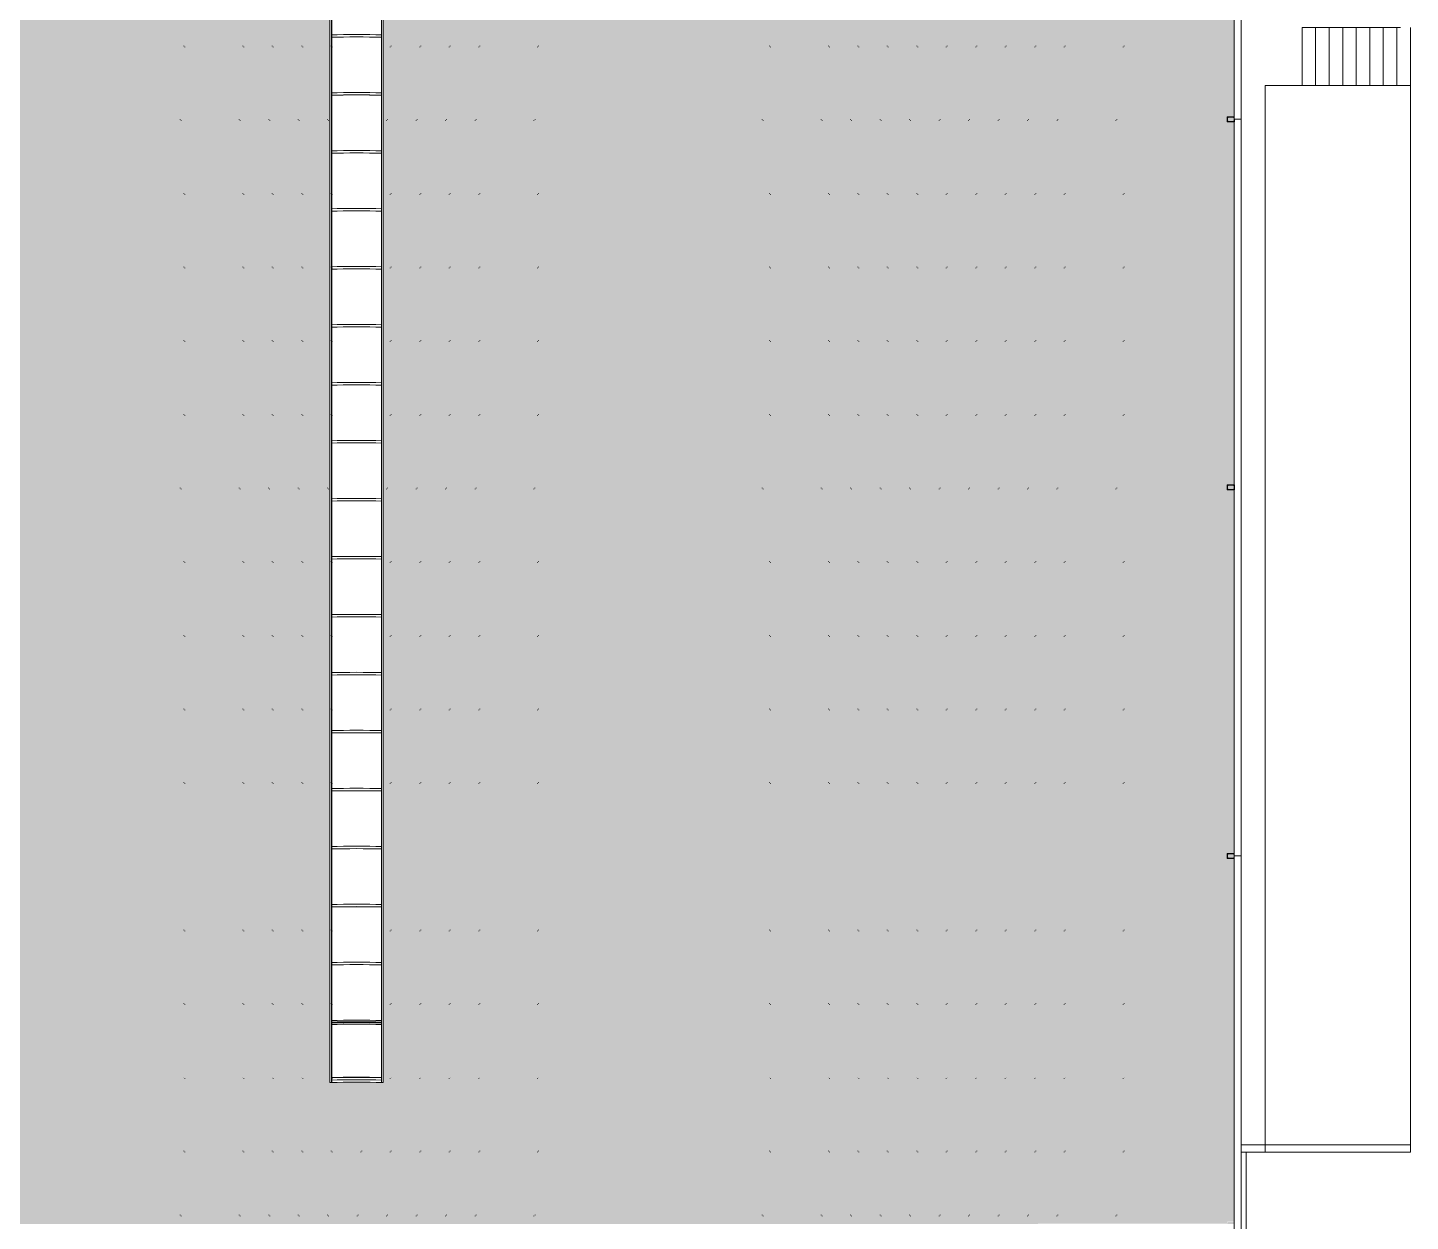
# Model space of a CAD drawing. Header units: metres. Extents: x -55 to 263, y -124 to 62.
# Drawn here: x 169.97 to 198.57, y -22.8 to 1.89 of the extents above; entities that cross this region are included whole.
import ezdxf

# ---------------------------------------------------------------- set-up
doc = ezdxf.new("R2010")
doc.units = ezdxf.units.M
doc.linetypes.add('01_Grid', pattern=[2.61, 1.8, -0.405, 0, -0.405])
for name, color, linetype, lineweight in [('0-1', 7, 'Continuous', 5), ('03EJES-1', 1, '01_Grid', 5), ('06MUREXT-1', 253, 'Continuous', 5), ('13CIVERT-1', 53, 'Continuous', 5), ('14HATCH-1', 10, 'Continuous', 5), ('46BANQ-1', 53, 'Continuous', 5), ('54ESTRUCTURA-7', 213, 'Continuous', 9), ('54ESTRUCTURA-8', 255, 'Continuous', 9), ('70LINEA-1', 254, 'Continuous', 5), ('70LINEA-4', 255, 'Continuous', 9), ('70LINEA-5', 213, 'Continuous', 9)]:
    doc.layers.add(name, color=color, linetype=linetype, lineweight=lineweight)

# ---------------------------------------------------------------- blocks, each defined once
blk = doc.blocks.new('22011_AR_rvt-1-A1 _ A250')
at = {"layer": '14HATCH-1'}
h = blk.add_hatch(color=256, dxfattribs=at)
h.paths.add_polyline_path([(194.783, -22.86), (194.93, -22.856), (194.926, -22.851), (194.92, -22.816), (194.797, -22.816), (194.787, -22.856)])
h.paths.add_polyline_path([(194.783, -15.245), (194.791, -15.254), (194.797, -15.288), (194.92, -15.288), (194.926, -15.236), (194.92, -15.201), (194.797, -15.201), (194.791, -15.236)])
h.paths.add_polyline_path([(194.783, -7.62), (194.791, -7.629), (194.797, -7.664), (194.92, -7.664), (194.926, -7.611), (194.92, -7.576), (194.797, -7.576), (194.791, -7.611)])
h.paths.add_polyline_path([(194.783, -0.005), (194.791, -0.014), (194.797, -0.048), (194.92, -0.048), (194.926, 0.004), (194.92, 0.039), (194.797, 0.039), (194.791, 0.004)])
h.paths.add_polyline_path([(194.783, 7.62), (194.791, 7.611), (194.797, 7.576), (194.92, 7.576), (194.926, 7.63), (194.92, 7.664), (194.797, 7.664), (194.791, 7.629)])
h.paths.add_polyline_path([(-12.05, -22.86), (-11.903, -22.855), (-11.908, -22.846), (-11.912, -22.816), (-12.036, -22.816), (-12.041, -22.851), (-12.05, -22.86)])
h.paths.add_polyline_path([(106.186, -22.86), (194.783, -22.855), (194.783, -22.808), (194.93, -22.808), (194.926, -15.296), (194.783, -15.296), (194.783, -15.193), (194.93, -15.193), (194.926, -7.672), (194.783, -7.672), (194.783, -7.568), (194.93, -7.568), (194.926, -0.056), (194.783, -0.056), (194.783, 0.047), (194.93, 0.047), (194.926, 7.568), (194.783, 7.568), (194.783, 7.672), (194.93, 7.672), (194.926, 14.807), (194.783, 14.807), (194.783, 14.825), (183.219, 14.825), (183.215, 13.745), (182.541, 13.745), (182.541, 15.24), (0.339, 15.24), (0.339, 13.745), (-0.339, 13.745), (-0.339, 14.825), (-11.898, 14.825), (-11.898, 14.807), (-12.05, 14.807), (-12.05, -22.808), (-11.898, -22.808), (-11.898, -22.86), (105.605, -22.86)])
h.paths.add_polyline_path([(18.467, -19.926), (17.913, -19.928), (17.727, -19.931), (17.727, 7.689), (18.165, 7.695), (18.631, 7.693), (18.827, 7.689), (18.827, -19.931), (18.468, -19.926)])
h.paths.add_polyline_path([(6.367, -19.927), (5.894, -19.926), (5.535, -19.925), (5.535, 7.689), (5.973, 7.695), (6.433, 7.693), (6.635, 7.689), (6.635, -19.931), (6.368, -19.927)])
h.paths.add_polyline_path([(30.751, -19.927), (30.278, -19.926), (29.919, -19.925), (29.919, 7.689), (30.357, 7.695), (30.817, 7.693), (31.019, 7.689), (31.019, -19.931), (30.752, -19.927)])
h.paths.add_polyline_path([(91.619, -19.926), (91.065, -19.928), (90.879, -19.928), (90.879, 7.689), (91.317, 7.695), (91.777, 7.693), (91.979, 7.689), (91.979, -19.931), (91.62, -19.926)])
h.paths.add_polyline_path([(152.579, -19.926), (152.025, -19.928), (151.839, -19.925), (151.839, 7.689), (152.277, 7.695), (152.737, 7.693), (152.939, 7.689), (152.939, -19.931), (152.58, -19.926)])
h.paths.add_polyline_path([(140.479, -19.927), (140.006, -19.926), (139.647, -19.928), (139.647, 7.689), (140.085, 7.695), (140.545, 7.693), (140.747, 7.689), (140.747, -19.931), (140.48, -19.927)])
h.paths.add_polyline_path([(42.851, -19.926), (42.297, -19.928), (42.111, -19.929), (42.111, 7.689), (42.549, 7.695), (43.009, 7.693), (43.211, 7.689), (43.211, -19.931), (42.852, -19.926)])
h.paths.add_polyline_path([(128.287, -19.927), (127.814, -19.926), (127.455, -19.925), (127.455, 7.689), (127.893, 7.695), (128.353, 7.693), (128.555, 7.689), (128.555, -19.931), (128.288, -19.927)])
h.paths.add_polyline_path([(55.043, -19.926), (54.489, -19.928), (54.303, -19.925), (54.303, 7.689), (54.741, 7.695), (55.201, 7.693), (55.403, 7.689), (55.403, -19.931), (55.044, -19.926)])
h.paths.add_polyline_path([(116.095, -19.927), (115.622, -19.926), (115.263, -19.928), (115.263, 7.689), (115.701, 7.695), (116.161, 7.693), (116.363, 7.689), (116.363, -19.931), (116.096, -19.927)])
h.paths.add_polyline_path([(67.327, -19.927), (66.854, -19.926), (66.495, -19.929), (66.495, 7.689), (66.933, 7.695), (67.393, 7.693), (67.595, 7.689), (67.595, -19.931), (67.328, -19.927)])
h.paths.add_polyline_path([(103.903, -19.927), (103.43, -19.926), (103.071, -19.925), (103.071, 7.689), (103.509, 7.695), (103.969, 7.693), (104.171, 7.689), (104.171, -19.931), (103.904, -19.927)])
h.paths.add_polyline_path([(79.519, -19.927), (79.046, -19.926), (78.687, -19.925), (78.687, 7.689), (79.125, 7.695), (79.585, 7.693), (79.787, 7.689), (79.787, -19.931), (79.52, -19.927)])
h.paths.add_polyline_path([(-6.011, -19.925), (-6.559, -19.929), (-6.657, -19.931), (-6.657, 7.689), (-6.219, 7.695), (-5.759, 7.693), (-5.557, 7.689), (-5.557, -19.931), (-5.932, -19.926), (-6.011, -19.925)])
h.paths.add_polyline_path([(177.142, -19.928), (176.606, -19.926), (176.223, -19.925), (176.223, 7.689), (176.661, 7.695), (177.121, 7.693), (177.323, 7.689), (177.323, -19.931), (177.143, -19.928)])
h.paths.add_polyline_path([(164.863, -19.927), (164.321, -19.926), (164.031, -19.927), (164.031, 7.689), (164.469, 7.695), (164.929, 7.693), (165.131, 7.689), (165.131, -19.931), (164.864, -19.927)])
h.paths.add_polyline_path([(-12.05, -15.245), (-12.041, -15.254), (-12.036, -15.288), (-11.912, -15.288), (-11.902, -15.248), (-11.898, -15.245), (-11.907, -15.236), (-11.912, -15.201), (-12.036, -15.201), (-12.045, -15.24)])
h.paths.add_polyline_path([(-12.041, -15.296), (-12.05, -15.296), (-12.05, -15.193), (-11.898, -15.193), (-11.898, -15.296), (-12.036, -15.296)])
h.paths.add_polyline_path([(-12.05, -7.62), (-12.041, -7.629), (-12.036, -7.664), (-11.912, -7.664), (-11.901, -7.623), (-11.901, -7.617), (-11.907, -7.611), (-11.912, -7.576), (-12.036, -7.576), (-12.041, -7.611)])
h.paths.add_polyline_path([(-12.05, -7.672), (-12.05, -7.568), (-11.898, -7.568), (-11.901, -7.672), (-12.041, -7.672)])
h.paths.add_polyline_path([(-12.05, -0.005), (-12.041, -0.014), (-12.036, -0.048), (-11.912, -0.048), (-11.901, -0.008), (-11.901, -0.002), (-11.907, 0.004), (-11.912, 0.039), (-12.036, 0.039), (-12.045, 0)])
h.paths.add_polyline_path([(-12.041, -0.056), (-12.05, -0.056), (-12.05, 0.047), (-11.898, 0.047), (-11.898, -0.056), (-12.036, -0.056)])
h.paths.add_polyline_path([(-12.05, 7.62), (-12.041, 7.611), (-12.036, 7.576), (-11.912, 7.576), (-11.907, 7.611), (-11.898, 7.62), (-11.907, 7.63), (-11.912, 7.664), (-12.036, 7.664), (-12.041, 7.629)])
h.paths.add_polyline_path([(-12.041, 7.568), (-12.05, 7.568), (-12.05, 7.672), (-11.898, 7.672), (-11.898, 7.568), (-12.036, 7.568)])
h.paths.add_polyline_path([(194.92, 14.815), (194.92, 14.825), (194.795, 14.825), (194.797, 14.815), (194.906, 14.815)])
h.paths.add_polyline_path([(-12.036, 14.815), (-11.912, 14.815), (-11.912, 14.825), (-12.037, 14.825)])
at = {"layer": '06MUREXT-1'}
for p, q in [((194.93, 0), (194.93, 15.098)), ((195.072, 15.098), (195.072, 0)), ((194.93, -0.009), (194.93, 0)), ((195.072, 0), (194.93, 0)), ((194.93, -7.569), (194.93, -0.056)), ((195.072, 0), (195.072, -15.24)), ((194.93, -7.624), (194.93, -7.616)), ((194.93, -15.24), (194.93, -7.671)), ((194.93, -30.48), (194.93, -15.24)), ((195.072, -15.24), (194.93, -15.24)), ((195.072, -15.24), (195.072, -30.48)), ((195.072, -21.221), (195.572, -21.221)), ((195.572, -21.373), (195.072, -21.373)), ((195.572, -21.221), (198.572, -21.221)), ((195.572, -21.373), (195.572, -21.221)), ((198.572, -21.373), (195.572, -21.373)), ((198.572, -21.221), (198.572, -21.373))]:
    blk.add_line(p, q, dxfattribs=at)
at = {"layer": '13CIVERT-1'}
for p, q in [((196.332, 0.691), (196.332, 1.891)), ((196.612, 0.691), (196.612, 1.891)), ((196.612, 0.691), (196.612, 1.891)), ((196.892, 0.691), (196.892, 1.891)), ((196.892, 0.691), (196.892, 1.891)), ((197.172, 0.691), (197.172, 1.891)), ((197.172, 0.691), (197.172, 1.891)), ((197.452, 0.691), (197.452, 1.891)), ((197.452, 0.691), (197.452, 1.891)), ((197.732, 0.691), (197.732, 1.891)), ((197.732, 0.691), (197.732, 1.891)), ((198.012, 0.691), (198.012, 1.891)), ((198.012, 0.691), (198.012, 1.891)), ((198.292, 0.691), (198.292, 1.891)), ((198.292, 0.691), (198.292, 1.891)), ((198.572, 0.691), (198.572, 1.891)), ((198.572, 0.691), (198.572, 1.891)), ((196.612, 0.691), (196.332, 0.691)), ((196.892, 0.691), (196.612, 0.691)), ((197.172, 0.691), (196.892, 0.691)), ((197.452, 0.691), (197.172, 0.691)), ((197.732, 0.691), (197.452, 0.691)), ((198.012, 0.691), (197.732, 0.691)), ((198.292, 0.691), (198.012, 0.691)), ((198.572, 0.691), (198.292, 0.691))]:
    blk.add_line(p, q, dxfattribs=at)
at = {"layer": '46BANQ-1'}
for p, q in [((196.332, 0.691), (196.332, 1.891)), ((196.332, 1.891), (198.37, 1.891)), ((195.572, -21.221), (195.572, 0.691)), ((195.572, -21.221), (195.572, 0.691)), ((195.572, 0.691), (196.332, 0.691)), ((198.572, 0.691), (198.572, -21.221)), ((195.072, -21.221), (195.572, -21.221)), ((198.572, -21.221), (195.572, -21.221))]:
    blk.add_line(p, q, dxfattribs=at)
at = {"layer": '70LINEA-1'}
for p, q in [((198.572, -21.373), (198.572, 0.691)), ((195.174, -21.373), (195.174, -25.553))]:
    blk.add_line(p, q, dxfattribs=at)
blk = doc.blocks.new('JN-102 - JN-102-V393-A1 _ A250')
at = {"layer": '54ESTRUCTURA-7'}
for p, q in [((185.165, -22.671), (185.165, -22.677)), ((185.185, -22.691), (185.185, -22.698)), ((186.384, -22.671), (186.384, -22.677)), ((186.404, -22.691), (186.404, -22.698)), ((186.994, -22.671), (186.994, -22.677)), ((187.014, -22.691), (187.014, -22.698)), ((187.603, -22.671), (187.603, -22.677)), ((187.623, -22.691), (187.623, -22.698)), ((188.213, -22.671), (188.213, -22.677)), ((188.233, -22.691), (188.233, -22.698)), ((188.823, -22.698), (188.823, -22.691)), ((188.844, -22.677), (188.844, -22.671)), ((189.433, -22.698), (189.433, -22.691)), ((189.454, -22.677), (189.454, -22.671)), ((190.043, -22.698), (190.043, -22.691)), ((190.064, -22.677), (190.064, -22.671)), ((190.652, -22.698), (190.652, -22.691)), ((190.673, -22.677), (190.673, -22.671)), ((191.262, -22.698), (191.262, -22.691)), ((191.283, -22.677), (191.283, -22.671)), ((192.481, -22.698), (192.481, -22.691)), ((192.502, -22.677), (192.502, -22.671))]:
    blk.add_line(p, q, dxfattribs=at)
blk = doc.blocks.new('JN-101 - JN-101-V394-A1 _ A250')
at = {"layer": '54ESTRUCTURA-7'}
for p, q in [((185.314, -21.347), (185.314, -21.353)), ((185.335, -21.368), (185.335, -21.374)), ((186.533, -21.347), (186.533, -21.353)), ((186.554, -21.368), (186.554, -21.374)), ((187.143, -21.347), (187.143, -21.353)), ((187.164, -21.368), (187.164, -21.374)), ((187.752, -21.347), (187.752, -21.353)), ((187.773, -21.368), (187.773, -21.374)), ((188.362, -21.347), (188.362, -21.353)), ((188.383, -21.368), (188.383, -21.374)), ((188.973, -21.374), (188.973, -21.368)), ((188.994, -21.353), (188.994, -21.347)), ((189.583, -21.374), (189.583, -21.368)), ((189.604, -21.353), (189.604, -21.347)), ((190.193, -21.374), (190.193, -21.368)), ((190.214, -21.353), (190.214, -21.347)), ((190.802, -21.374), (190.802, -21.368)), ((190.823, -21.353), (190.823, -21.347)), ((191.412, -21.374), (191.412, -21.368)), ((191.433, -21.353), (191.433, -21.347)), ((192.631, -21.374), (192.631, -21.368)), ((192.652, -21.353), (192.652, -21.347))]:
    blk.add_line(p, q, dxfattribs=at)
blk = doc.blocks.new('JN-101 - JN-101-V395-A1 _ A250')
at = {"layer": '54ESTRUCTURA-7'}
for p, q in [((185.314, -19.823), (185.314, -19.824)), ((185.335, -19.844), (185.335, -19.85)), ((186.533, -19.823), (186.533, -19.824)), ((186.554, -19.844), (186.554, -19.85)), ((187.143, -19.823), (187.143, -19.824)), ((187.164, -19.844), (187.164, -19.85)), ((187.752, -19.823), (187.752, -19.824)), ((187.773, -19.844), (187.773, -19.85)), ((188.362, -19.823), (188.362, -19.824)), ((188.383, -19.844), (188.383, -19.85)), ((188.973, -19.85), (188.973, -19.844)), ((188.994, -19.824), (188.994, -19.823)), ((189.583, -19.85), (189.583, -19.844)), ((189.604, -19.824), (189.604, -19.823)), ((190.193, -19.85), (190.193, -19.844)), ((190.214, -19.824), (190.214, -19.823)), ((190.802, -19.85), (190.802, -19.844)), ((190.823, -19.824), (190.823, -19.823)), ((191.412, -19.85), (191.412, -19.844)), ((191.433, -19.824), (191.433, -19.823)), ((192.631, -19.85), (192.631, -19.844)), ((192.652, -19.824), (192.652, -19.823))]:
    blk.add_line(p, q, dxfattribs=at)
blk = doc.blocks.new('JN-101 - JN-101-V396-A1 _ A250')
at = {"layer": '54ESTRUCTURA-7'}
for p, q in [((185.314, -18.299), (185.314, -18.305)), ((186.533, -18.299), (186.533, -18.305)), ((187.143, -18.299), (187.143, -18.305)), ((187.752, -18.299), (187.752, -18.305)), ((188.362, -18.299), (188.362, -18.305)), ((188.994, -18.305), (188.994, -18.299)), ((189.604, -18.305), (189.604, -18.299)), ((190.214, -18.305), (190.214, -18.299)), ((190.823, -18.305), (190.823, -18.299)), ((191.433, -18.305), (191.433, -18.299)), ((192.652, -18.305), (192.652, -18.299)), ((185.335, -18.32), (185.335, -18.326)), ((186.554, -18.32), (186.554, -18.326)), ((187.164, -18.32), (187.164, -18.326)), ((187.773, -18.32), (187.773, -18.326)), ((188.383, -18.32), (188.383, -18.326)), ((188.973, -18.326), (188.973, -18.32)), ((189.583, -18.326), (189.583, -18.32)), ((190.193, -18.326), (190.193, -18.32)), ((190.802, -18.326), (190.802, -18.32)), ((191.412, -18.326), (191.412, -18.32)), ((192.631, -18.326), (192.631, -18.32))]:
    blk.add_line(p, q, dxfattribs=at)
blk = doc.blocks.new('JN-101 - JN-101-V397-A1 _ A250')
at = {"layer": '54ESTRUCTURA-7'}
for p, q in [((185.314, -16.775), (185.314, -16.781)), ((185.335, -16.796), (185.335, -16.802)), ((186.533, -16.775), (186.533, -16.781)), ((186.554, -16.796), (186.554, -16.802)), ((187.143, -16.775), (187.143, -16.781)), ((187.164, -16.796), (187.164, -16.802)), ((187.752, -16.775), (187.752, -16.781)), ((187.773, -16.796), (187.773, -16.802)), ((188.362, -16.775), (188.362, -16.781)), ((188.383, -16.796), (188.383, -16.802)), ((188.973, -16.802), (188.973, -16.796)), ((188.994, -16.781), (188.994, -16.775)), ((189.583, -16.802), (189.583, -16.796)), ((189.604, -16.781), (189.604, -16.775)), ((190.193, -16.802), (190.193, -16.796)), ((190.214, -16.781), (190.214, -16.775)), ((190.802, -16.802), (190.802, -16.796)), ((190.823, -16.781), (190.823, -16.775)), ((191.412, -16.802), (191.412, -16.796)), ((191.433, -16.781), (191.433, -16.775)), ((192.631, -16.802), (192.631, -16.796)), ((192.652, -16.781), (192.652, -16.775))]:
    blk.add_line(p, q, dxfattribs=at)
blk = doc.blocks.new('JN-101 - JN-101-V398-A1 _ A250')
at = {"layer": '54ESTRUCTURA-7'}
for p, q in [((185.314, -13.727), (185.314, -13.733)), ((186.533, -13.727), (186.533, -13.733)), ((187.143, -13.727), (187.143, -13.733)), ((187.752, -13.727), (187.752, -13.733)), ((188.362, -13.727), (188.362, -13.733)), ((188.994, -13.733), (188.994, -13.727)), ((189.604, -13.733), (189.604, -13.727)), ((190.214, -13.733), (190.214, -13.727)), ((190.823, -13.733), (190.823, -13.727)), ((191.433, -13.733), (191.433, -13.727)), ((192.652, -13.733), (192.652, -13.727)), ((185.335, -13.748), (185.335, -13.754)), ((186.554, -13.748), (186.554, -13.754)), ((187.164, -13.748), (187.164, -13.754)), ((187.773, -13.748), (187.773, -13.754)), ((188.383, -13.748), (188.383, -13.754)), ((188.973, -13.754), (188.973, -13.748)), ((189.583, -13.754), (189.583, -13.748)), ((190.193, -13.754), (190.193, -13.748)), ((190.802, -13.754), (190.802, -13.748)), ((191.412, -13.754), (191.412, -13.748)), ((192.631, -13.754), (192.631, -13.748))]:
    blk.add_line(p, q, dxfattribs=at)
blk = doc.blocks.new('JN-101 - JN-101-V399-A1 _ A250')
at = {"layer": '54ESTRUCTURA-7'}
for p, q in [((185.314, -12.203), (185.314, -12.209)), ((185.335, -12.224), (185.335, -12.23)), ((186.533, -12.203), (186.533, -12.209)), ((186.554, -12.224), (186.554, -12.23)), ((187.143, -12.203), (187.143, -12.209)), ((187.164, -12.224), (187.164, -12.23)), ((187.752, -12.203), (187.752, -12.209)), ((187.773, -12.224), (187.773, -12.23)), ((188.362, -12.203), (188.362, -12.209)), ((188.383, -12.224), (188.383, -12.23)), ((188.973, -12.23), (188.973, -12.224)), ((188.994, -12.209), (188.994, -12.203)), ((189.583, -12.23), (189.583, -12.224)), ((189.604, -12.209), (189.604, -12.203)), ((190.193, -12.23), (190.193, -12.224)), ((190.214, -12.209), (190.214, -12.203)), ((190.802, -12.23), (190.802, -12.224)), ((190.823, -12.209), (190.823, -12.203)), ((191.412, -12.23), (191.412, -12.224)), ((191.433, -12.209), (191.433, -12.203)), ((192.631, -12.23), (192.631, -12.224)), ((192.652, -12.209), (192.652, -12.203))]:
    blk.add_line(p, q, dxfattribs=at)
blk = doc.blocks.new('JN-101 - JN-101-V400-A1 _ A250')
at = {"layer": '54ESTRUCTURA-7'}
for p, q in [((185.314, -10.679), (185.314, -10.685)), ((185.335, -10.7), (185.335, -10.706)), ((186.533, -10.679), (186.533, -10.685)), ((186.554, -10.7), (186.554, -10.706)), ((187.143, -10.679), (187.143, -10.685)), ((187.164, -10.7), (187.164, -10.706)), ((187.752, -10.679), (187.752, -10.685)), ((187.773, -10.7), (187.773, -10.706)), ((188.362, -10.679), (188.362, -10.685)), ((188.383, -10.7), (188.383, -10.706)), ((188.973, -10.706), (188.973, -10.7)), ((188.994, -10.685), (188.994, -10.679)), ((189.583, -10.706), (189.583, -10.7)), ((189.604, -10.685), (189.604, -10.679)), ((190.193, -10.706), (190.193, -10.7)), ((190.214, -10.685), (190.214, -10.679)), ((190.802, -10.706), (190.802, -10.7)), ((190.823, -10.685), (190.823, -10.679)), ((191.412, -10.706), (191.412, -10.7)), ((191.433, -10.685), (191.433, -10.679)), ((192.631, -10.706), (192.631, -10.7)), ((192.652, -10.685), (192.652, -10.679))]:
    blk.add_line(p, q, dxfattribs=at)
blk = doc.blocks.new('JN-101 - JN-101-V401-A1 _ A250')
at = {"layer": '54ESTRUCTURA-7'}
for p, q in [((185.314, -9.155), (185.314, -9.161)), ((185.335, -9.176), (185.335, -9.182)), ((186.533, -9.155), (186.533, -9.161)), ((186.554, -9.176), (186.554, -9.182)), ((187.143, -9.155), (187.143, -9.161)), ((187.164, -9.176), (187.164, -9.182)), ((187.752, -9.155), (187.752, -9.161)), ((187.773, -9.176), (187.773, -9.182)), ((188.362, -9.155), (188.362, -9.161)), ((188.383, -9.176), (188.383, -9.182)), ((188.973, -9.182), (188.973, -9.176)), ((188.994, -9.161), (188.994, -9.155)), ((189.583, -9.182), (189.583, -9.176)), ((189.604, -9.161), (189.604, -9.155)), ((190.193, -9.182), (190.193, -9.176)), ((190.214, -9.161), (190.214, -9.155)), ((190.802, -9.182), (190.802, -9.176)), ((190.823, -9.161), (190.823, -9.155)), ((191.412, -9.182), (191.412, -9.176)), ((191.433, -9.161), (191.433, -9.155)), ((192.631, -9.182), (192.631, -9.176)), ((192.652, -9.161), (192.652, -9.155))]:
    blk.add_line(p, q, dxfattribs=at)
blk = doc.blocks.new('JN-101 - JN-101-V402-A1 _ A250')
at = {"layer": '54ESTRUCTURA-7'}
for p, q in [((185.314, -6.107), (185.314, -6.113)), ((185.335, -6.128), (185.335, -6.134)), ((186.533, -6.107), (186.533, -6.113)), ((186.554, -6.128), (186.554, -6.134)), ((187.143, -6.107), (187.143, -6.113)), ((187.164, -6.128), (187.164, -6.134)), ((187.752, -6.107), (187.752, -6.113)), ((187.773, -6.128), (187.773, -6.134)), ((188.362, -6.107), (188.362, -6.113)), ((188.383, -6.128), (188.383, -6.134)), ((188.973, -6.134), (188.973, -6.128)), ((188.994, -6.113), (188.994, -6.107)), ((189.583, -6.134), (189.583, -6.128)), ((189.604, -6.113), (189.604, -6.107)), ((190.193, -6.134), (190.193, -6.128)), ((190.214, -6.113), (190.214, -6.107)), ((190.802, -6.134), (190.802, -6.128)), ((190.823, -6.113), (190.823, -6.107)), ((191.412, -6.134), (191.412, -6.128)), ((191.433, -6.113), (191.433, -6.107)), ((192.631, -6.134), (192.631, -6.128)), ((192.652, -6.113), (192.652, -6.107))]:
    blk.add_line(p, q, dxfattribs=at)
blk = doc.blocks.new('JN-101 - JN-101-V403-A1 _ A250')
at = {"layer": '54ESTRUCTURA-7'}
for p, q in [((185.314, -4.583), (185.314, -4.589)), ((185.335, -4.604), (185.335, -4.61)), ((186.533, -4.583), (186.533, -4.589)), ((186.554, -4.604), (186.554, -4.61)), ((187.143, -4.583), (187.143, -4.589)), ((187.164, -4.604), (187.164, -4.61)), ((187.752, -4.583), (187.752, -4.589)), ((187.773, -4.604), (187.773, -4.61)), ((188.362, -4.583), (188.362, -4.589)), ((188.383, -4.604), (188.383, -4.61)), ((188.973, -4.61), (188.973, -4.604)), ((188.994, -4.589), (188.994, -4.583)), ((189.583, -4.61), (189.583, -4.604)), ((189.604, -4.589), (189.604, -4.583)), ((190.193, -4.61), (190.193, -4.604)), ((190.214, -4.589), (190.214, -4.583)), ((190.802, -4.61), (190.802, -4.604)), ((190.823, -4.589), (190.823, -4.583)), ((191.412, -4.61), (191.412, -4.604)), ((191.433, -4.589), (191.433, -4.583)), ((192.631, -4.61), (192.631, -4.604)), ((192.652, -4.589), (192.652, -4.583))]:
    blk.add_line(p, q, dxfattribs=at)
blk = doc.blocks.new('JN-101 - JN-101-V404-A1 _ A250')
at = {"layer": '54ESTRUCTURA-7'}
for p, q in [((185.314, -3.059), (185.314, -3.065)), ((185.335, -3.08), (185.335, -3.086)), ((186.533, -3.059), (186.533, -3.065)), ((186.554, -3.08), (186.554, -3.086)), ((187.143, -3.059), (187.143, -3.065)), ((187.164, -3.08), (187.164, -3.086)), ((187.752, -3.059), (187.752, -3.065)), ((187.773, -3.08), (187.773, -3.086)), ((188.362, -3.059), (188.362, -3.065)), ((188.383, -3.08), (188.383, -3.086)), ((188.973, -3.086), (188.973, -3.08)), ((188.994, -3.065), (188.994, -3.059)), ((189.583, -3.086), (189.583, -3.08)), ((189.604, -3.065), (189.604, -3.059)), ((190.193, -3.086), (190.193, -3.08)), ((190.214, -3.065), (190.214, -3.059)), ((190.802, -3.086), (190.802, -3.08)), ((190.823, -3.065), (190.823, -3.059)), ((191.412, -3.086), (191.412, -3.08)), ((191.433, -3.065), (191.433, -3.059)), ((192.631, -3.086), (192.631, -3.08)), ((192.652, -3.065), (192.652, -3.059))]:
    blk.add_line(p, q, dxfattribs=at)
blk = doc.blocks.new('JN-101 - JN-101-V405-A1 _ A250')
at = {"layer": '54ESTRUCTURA-7'}
for p, q in [((185.314, -1.535), (185.314, -1.541)), ((185.335, -1.556), (185.335, -1.562)), ((186.533, -1.535), (186.533, -1.541)), ((186.554, -1.556), (186.554, -1.562)), ((187.143, -1.535), (187.143, -1.541)), ((187.164, -1.556), (187.164, -1.562)), ((187.752, -1.535), (187.752, -1.541)), ((187.773, -1.556), (187.773, -1.562)), ((188.362, -1.535), (188.362, -1.541)), ((188.383, -1.556), (188.383, -1.562)), ((188.973, -1.562), (188.973, -1.556)), ((188.994, -1.541), (188.994, -1.535)), ((189.583, -1.562), (189.583, -1.556)), ((189.604, -1.541), (189.604, -1.535)), ((190.193, -1.562), (190.193, -1.556)), ((190.214, -1.541), (190.214, -1.535)), ((190.802, -1.562), (190.802, -1.556)), ((190.823, -1.541), (190.823, -1.535)), ((191.412, -1.562), (191.412, -1.556)), ((191.433, -1.541), (191.433, -1.535)), ((192.631, -1.562), (192.631, -1.556)), ((192.652, -1.541), (192.652, -1.535))]:
    blk.add_line(p, q, dxfattribs=at)
blk = doc.blocks.new('JN-101 - JN-101-V406-A1 _ A250')
at = {"layer": '54ESTRUCTURA-7'}
for p, q in [((185.314, 1.513), (185.314, 1.507)), ((185.335, 1.492), (185.335, 1.486)), ((186.533, 1.513), (186.533, 1.507)), ((186.554, 1.492), (186.554, 1.486)), ((187.143, 1.513), (187.143, 1.507)), ((187.164, 1.492), (187.164, 1.486)), ((187.752, 1.513), (187.752, 1.507)), ((187.773, 1.492), (187.773, 1.486)), ((188.362, 1.513), (188.362, 1.507)), ((188.383, 1.492), (188.383, 1.486)), ((188.973, 1.486), (188.973, 1.492)), ((188.994, 1.507), (188.994, 1.513)), ((189.583, 1.486), (189.583, 1.492)), ((189.604, 1.507), (189.604, 1.513)), ((190.193, 1.486), (190.193, 1.492)), ((190.214, 1.507), (190.214, 1.513)), ((190.802, 1.486), (190.802, 1.492)), ((190.823, 1.507), (190.823, 1.513)), ((191.412, 1.486), (191.412, 1.492)), ((191.433, 1.507), (191.433, 1.513)), ((192.631, 1.486), (192.631, 1.492)), ((192.652, 1.507), (192.652, 1.513))]:
    blk.add_line(p, q, dxfattribs=at)
blk = doc.blocks.new('JP-101 - JP-101-V413-A1 _ A250')
at = {"layer": '54ESTRUCTURA-7'}
for p, q in [((185.165, -0.011), (185.165, -0.017)), ((185.186, -0.032), (185.186, -0.038)), ((186.384, -0.011), (186.384, -0.017)), ((186.405, -0.032), (186.405, -0.038)), ((186.994, -0.011), (186.994, -0.017)), ((187.015, -0.032), (187.015, -0.038)), ((187.603, -0.011), (187.603, -0.017)), ((187.624, -0.032), (187.624, -0.038)), ((188.213, -0.011), (188.213, -0.017)), ((188.234, -0.032), (188.234, -0.038)), ((188.824, -0.038), (188.824, -0.032)), ((188.844, -0.017), (188.844, -0.011)), ((189.434, -0.038), (189.434, -0.032)), ((189.454, -0.017), (189.454, -0.011)), ((190.044, -0.038), (190.044, -0.032)), ((190.064, -0.017), (190.064, -0.011)), ((190.653, -0.038), (190.653, -0.032)), ((190.673, -0.017), (190.673, -0.011)), ((191.263, -0.038), (191.263, -0.032)), ((191.283, -0.017), (191.283, -0.011)), ((192.482, -0.038), (192.482, -0.032)), ((192.502, -0.017), (192.502, -0.011))]:
    blk.add_line(p, q, dxfattribs=at)
blk = doc.blocks.new('JN-103 - JN-103-V430-A1 _ A250')
at = {"layer": '54ESTRUCTURA-7'}
for p, q in [((173.202, -21.347), (173.202, -21.353)), ((173.223, -21.368), (173.223, -21.374)), ((174.421, -21.347), (174.421, -21.353)), ((174.442, -21.368), (174.442, -21.374)), ((175.031, -21.347), (175.031, -21.353)), ((175.052, -21.368), (175.052, -21.374)), ((175.64, -21.347), (175.64, -21.353)), ((175.661, -21.368), (175.661, -21.374)), ((176.25, -21.347), (176.25, -21.353)), ((176.271, -21.368), (176.271, -21.374)), ((176.861, -21.374), (176.861, -21.368)), ((176.882, -21.353), (176.882, -21.347)), ((177.471, -21.374), (177.471, -21.368)), ((177.492, -21.353), (177.492, -21.347)), ((178.081, -21.374), (178.081, -21.368)), ((178.102, -21.353), (178.102, -21.347)), ((178.69, -21.374), (178.69, -21.368)), ((178.711, -21.353), (178.711, -21.347)), ((179.3, -21.374), (179.3, -21.368)), ((179.321, -21.353), (179.321, -21.347)), ((180.519, -21.374), (180.519, -21.368)), ((180.54, -21.353), (180.54, -21.347))]:
    blk.add_line(p, q, dxfattribs=at)
blk = doc.blocks.new('JN-103 - JN-103-V431-A1 _ A250')
at = {"layer": '54ESTRUCTURA-7'}
for p, q in [((173.202, -19.823), (173.202, -19.824)), ((173.223, -19.844), (173.223, -19.85)), ((174.421, -19.823), (174.421, -19.824)), ((174.442, -19.844), (174.442, -19.85)), ((175.031, -19.823), (175.031, -19.824)), ((175.052, -19.844), (175.052, -19.85)), ((175.64, -19.823), (175.64, -19.824)), ((175.661, -19.844), (175.661, -19.85)), ((176.25, -19.823), (176.25, -19.824)), ((176.271, -19.844), (176.271, -19.85)), ((177.471, -19.85), (177.471, -19.844)), ((177.492, -19.824), (177.492, -19.823)), ((178.081, -19.85), (178.081, -19.844)), ((178.102, -19.824), (178.102, -19.823)), ((178.69, -19.85), (178.69, -19.844)), ((178.711, -19.824), (178.711, -19.823)), ((179.3, -19.85), (179.3, -19.844)), ((179.321, -19.824), (179.321, -19.823)), ((180.519, -19.85), (180.519, -19.844)), ((180.54, -19.824), (180.54, -19.823))]:
    blk.add_line(p, q, dxfattribs=at)
blk = doc.blocks.new('JN-103 - JN-103-V432-A1 _ A250')
at = {"layer": '54ESTRUCTURA-7'}
for p, q in [((173.202, -18.299), (173.202, -18.305)), ((174.421, -18.299), (174.421, -18.305)), ((175.031, -18.299), (175.031, -18.305)), ((175.64, -18.299), (175.64, -18.305)), ((176.25, -18.299), (176.25, -18.305)), ((177.492, -18.305), (177.492, -18.299)), ((178.102, -18.305), (178.102, -18.299)), ((178.711, -18.305), (178.711, -18.299)), ((179.321, -18.305), (179.321, -18.299)), ((180.54, -18.305), (180.54, -18.299)), ((173.223, -18.32), (173.223, -18.326)), ((174.442, -18.32), (174.442, -18.326)), ((175.052, -18.32), (175.052, -18.326)), ((175.661, -18.32), (175.661, -18.326)), ((176.271, -18.32), (176.271, -18.326)), ((177.471, -18.326), (177.471, -18.32)), ((178.081, -18.326), (178.081, -18.32)), ((178.69, -18.326), (178.69, -18.32)), ((179.3, -18.326), (179.3, -18.32)), ((180.519, -18.326), (180.519, -18.32))]:
    blk.add_line(p, q, dxfattribs=at)
blk = doc.blocks.new('JN-103 - JN-103-V433-A1 _ A250')
at = {"layer": '54ESTRUCTURA-7'}
for p, q in [((173.202, -16.775), (173.202, -16.781)), ((173.223, -16.796), (173.223, -16.802)), ((174.421, -16.775), (174.421, -16.781)), ((174.442, -16.796), (174.442, -16.802)), ((175.031, -16.775), (175.031, -16.781)), ((175.052, -16.796), (175.052, -16.802)), ((175.64, -16.775), (175.64, -16.781)), ((175.661, -16.796), (175.661, -16.802)), ((176.25, -16.775), (176.25, -16.781)), ((176.271, -16.796), (176.271, -16.802)), ((177.471, -16.802), (177.471, -16.796)), ((177.492, -16.781), (177.492, -16.775)), ((178.081, -16.802), (178.081, -16.796)), ((178.102, -16.781), (178.102, -16.775)), ((178.69, -16.802), (178.69, -16.796)), ((178.711, -16.781), (178.711, -16.775)), ((179.3, -16.802), (179.3, -16.796)), ((179.321, -16.781), (179.321, -16.775)), ((180.519, -16.802), (180.519, -16.796)), ((180.54, -16.781), (180.54, -16.775))]:
    blk.add_line(p, q, dxfattribs=at)
blk = doc.blocks.new('JN-103 - JN-103-V434-A1 _ A250')
at = {"layer": '54ESTRUCTURA-7'}
for p, q in [((173.202, -13.727), (173.202, -13.733)), ((174.421, -13.727), (174.421, -13.733)), ((175.031, -13.727), (175.031, -13.733)), ((175.64, -13.727), (175.64, -13.733)), ((176.25, -13.727), (176.25, -13.733)), ((177.492, -13.733), (177.492, -13.727)), ((178.102, -13.733), (178.102, -13.727)), ((178.711, -13.733), (178.711, -13.727)), ((179.321, -13.733), (179.321, -13.727)), ((180.54, -13.733), (180.54, -13.727)), ((173.223, -13.748), (173.223, -13.754)), ((174.442, -13.748), (174.442, -13.754)), ((175.052, -13.748), (175.052, -13.754)), ((175.661, -13.748), (175.661, -13.754)), ((176.271, -13.748), (176.271, -13.754)), ((177.471, -13.754), (177.471, -13.748)), ((178.081, -13.754), (178.081, -13.748)), ((178.69, -13.754), (178.69, -13.748)), ((179.3, -13.754), (179.3, -13.748)), ((180.519, -13.754), (180.519, -13.748))]:
    blk.add_line(p, q, dxfattribs=at)
blk = doc.blocks.new('JN-103 - JN-103-V435-A1 _ A250')
at = {"layer": '54ESTRUCTURA-7'}
for p, q in [((173.202, -12.203), (173.202, -12.209)), ((173.223, -12.224), (173.223, -12.23)), ((174.421, -12.203), (174.421, -12.209)), ((174.442, -12.224), (174.442, -12.23)), ((175.031, -12.203), (175.031, -12.209)), ((175.052, -12.224), (175.052, -12.23)), ((175.64, -12.203), (175.64, -12.209)), ((175.661, -12.224), (175.661, -12.23)), ((176.25, -12.203), (176.25, -12.209)), ((176.271, -12.224), (176.271, -12.23)), ((177.471, -12.23), (177.471, -12.224)), ((177.492, -12.209), (177.492, -12.203)), ((178.081, -12.23), (178.081, -12.224)), ((178.102, -12.209), (178.102, -12.203)), ((178.69, -12.23), (178.69, -12.224)), ((178.711, -12.209), (178.711, -12.203)), ((179.3, -12.23), (179.3, -12.224)), ((179.321, -12.209), (179.321, -12.203)), ((180.519, -12.23), (180.519, -12.224)), ((180.54, -12.209), (180.54, -12.203))]:
    blk.add_line(p, q, dxfattribs=at)
blk = doc.blocks.new('JN-103 - JN-103-V436-A1 _ A250')
at = {"layer": '54ESTRUCTURA-7'}
for p, q in [((173.202, -10.679), (173.202, -10.685)), ((173.223, -10.7), (173.223, -10.706)), ((174.421, -10.679), (174.421, -10.685)), ((174.442, -10.7), (174.442, -10.706)), ((175.031, -10.679), (175.031, -10.685)), ((175.052, -10.7), (175.052, -10.706)), ((175.64, -10.679), (175.64, -10.685)), ((175.661, -10.7), (175.661, -10.706)), ((176.25, -10.679), (176.25, -10.685)), ((176.271, -10.7), (176.271, -10.706)), ((177.471, -10.706), (177.471, -10.7)), ((177.492, -10.685), (177.492, -10.679)), ((178.081, -10.706), (178.081, -10.7)), ((178.102, -10.685), (178.102, -10.679)), ((178.69, -10.706), (178.69, -10.7)), ((178.711, -10.685), (178.711, -10.679)), ((179.3, -10.706), (179.3, -10.7)), ((179.321, -10.685), (179.321, -10.679)), ((180.519, -10.706), (180.519, -10.7)), ((180.54, -10.685), (180.54, -10.679))]:
    blk.add_line(p, q, dxfattribs=at)
blk = doc.blocks.new('JN-103 - JN-103-V437-A1 _ A250')
at = {"layer": '54ESTRUCTURA-7'}
for p, q in [((173.202, -9.155), (173.202, -9.161)), ((173.223, -9.176), (173.223, -9.182)), ((174.421, -9.155), (174.421, -9.161)), ((174.442, -9.176), (174.442, -9.182)), ((175.031, -9.155), (175.031, -9.161)), ((175.052, -9.176), (175.052, -9.182)), ((175.64, -9.155), (175.64, -9.161)), ((175.661, -9.176), (175.661, -9.182)), ((176.25, -9.155), (176.25, -9.161)), ((176.271, -9.176), (176.271, -9.182)), ((177.471, -9.182), (177.471, -9.176)), ((177.492, -9.161), (177.492, -9.155)), ((178.081, -9.182), (178.081, -9.176)), ((178.102, -9.161), (178.102, -9.155)), ((178.69, -9.182), (178.69, -9.176)), ((178.711, -9.161), (178.711, -9.155)), ((179.3, -9.182), (179.3, -9.176)), ((179.321, -9.161), (179.321, -9.155)), ((180.519, -9.182), (180.519, -9.176)), ((180.54, -9.161), (180.54, -9.155))]:
    blk.add_line(p, q, dxfattribs=at)
blk = doc.blocks.new('JN-103 - JN-103-V438-A1 _ A250')
at = {"layer": '54ESTRUCTURA-7'}
for p, q in [((173.202, -6.107), (173.202, -6.113)), ((173.223, -6.128), (173.223, -6.134)), ((174.421, -6.107), (174.421, -6.113)), ((174.442, -6.128), (174.442, -6.134)), ((175.031, -6.107), (175.031, -6.113)), ((175.052, -6.128), (175.052, -6.134)), ((175.64, -6.107), (175.64, -6.113)), ((175.661, -6.128), (175.661, -6.134)), ((176.25, -6.107), (176.25, -6.113)), ((176.271, -6.128), (176.271, -6.134)), ((177.471, -6.134), (177.471, -6.128)), ((177.492, -6.113), (177.492, -6.107)), ((178.081, -6.134), (178.081, -6.128)), ((178.102, -6.113), (178.102, -6.107)), ((178.69, -6.134), (178.69, -6.128)), ((178.711, -6.113), (178.711, -6.107)), ((179.3, -6.134), (179.3, -6.128)), ((179.321, -6.113), (179.321, -6.107)), ((180.519, -6.134), (180.519, -6.128)), ((180.54, -6.113), (180.54, -6.107))]:
    blk.add_line(p, q, dxfattribs=at)
blk = doc.blocks.new('JN-103 - JN-103-V439-A1 _ A250')
at = {"layer": '54ESTRUCTURA-7'}
for p, q in [((173.202, -4.583), (173.202, -4.589)), ((173.223, -4.604), (173.223, -4.61)), ((174.421, -4.583), (174.421, -4.589)), ((174.442, -4.604), (174.442, -4.61)), ((175.031, -4.583), (175.031, -4.589)), ((175.052, -4.604), (175.052, -4.61)), ((175.64, -4.583), (175.64, -4.589)), ((175.661, -4.604), (175.661, -4.61)), ((176.25, -4.583), (176.25, -4.589)), ((176.271, -4.604), (176.271, -4.61)), ((177.471, -4.61), (177.471, -4.604)), ((177.492, -4.589), (177.492, -4.583)), ((178.081, -4.61), (178.081, -4.604)), ((178.102, -4.589), (178.102, -4.583)), ((178.69, -4.61), (178.69, -4.604)), ((178.711, -4.589), (178.711, -4.583)), ((179.3, -4.61), (179.3, -4.604)), ((179.321, -4.589), (179.321, -4.583)), ((180.519, -4.61), (180.519, -4.604)), ((180.54, -4.589), (180.54, -4.583))]:
    blk.add_line(p, q, dxfattribs=at)
blk = doc.blocks.new('JN-103 - JN-103-V440-A1 _ A250')
at = {"layer": '54ESTRUCTURA-7'}
for p, q in [((173.202, -3.059), (173.202, -3.065)), ((173.223, -3.08), (173.223, -3.086)), ((174.421, -3.059), (174.421, -3.065)), ((174.442, -3.08), (174.442, -3.086)), ((175.031, -3.059), (175.031, -3.065)), ((175.052, -3.08), (175.052, -3.086)), ((175.64, -3.059), (175.64, -3.065)), ((175.661, -3.08), (175.661, -3.086)), ((176.25, -3.059), (176.25, -3.065)), ((176.271, -3.08), (176.271, -3.086)), ((177.471, -3.086), (177.471, -3.08)), ((177.492, -3.065), (177.492, -3.059)), ((178.081, -3.086), (178.081, -3.08)), ((178.102, -3.065), (178.102, -3.059)), ((178.69, -3.086), (178.69, -3.08)), ((178.711, -3.065), (178.711, -3.059)), ((179.3, -3.086), (179.3, -3.08)), ((179.321, -3.065), (179.321, -3.059)), ((180.519, -3.086), (180.519, -3.08)), ((180.54, -3.065), (180.54, -3.059))]:
    blk.add_line(p, q, dxfattribs=at)
blk = doc.blocks.new('JN-103 - JN-103-V441-A1 _ A250')
at = {"layer": '54ESTRUCTURA-7'}
for p, q in [((173.202, -1.535), (173.202, -1.541)), ((173.223, -1.556), (173.223, -1.562)), ((174.421, -1.535), (174.421, -1.541)), ((174.442, -1.556), (174.442, -1.562)), ((175.031, -1.535), (175.031, -1.541)), ((175.052, -1.556), (175.052, -1.562)), ((175.64, -1.535), (175.64, -1.541)), ((175.661, -1.556), (175.661, -1.562)), ((176.25, -1.535), (176.25, -1.541)), ((176.271, -1.556), (176.271, -1.562)), ((177.471, -1.562), (177.471, -1.556)), ((177.492, -1.541), (177.492, -1.535)), ((178.081, -1.562), (178.081, -1.556)), ((178.102, -1.541), (178.102, -1.535)), ((178.69, -1.562), (178.69, -1.556)), ((178.711, -1.541), (178.711, -1.535)), ((179.3, -1.562), (179.3, -1.556)), ((179.321, -1.541), (179.321, -1.535)), ((180.519, -1.562), (180.519, -1.556)), ((180.54, -1.541), (180.54, -1.535))]:
    blk.add_line(p, q, dxfattribs=at)
blk = doc.blocks.new('JN-103 - JN-103-V442-A1 _ A250')
at = {"layer": '54ESTRUCTURA-7'}
for p, q in [((173.202, 1.513), (173.202, 1.507)), ((173.223, 1.492), (173.223, 1.486)), ((174.421, 1.513), (174.421, 1.507)), ((174.442, 1.492), (174.442, 1.486)), ((175.031, 1.513), (175.031, 1.507)), ((175.052, 1.492), (175.052, 1.486)), ((175.64, 1.513), (175.64, 1.507)), ((175.661, 1.492), (175.661, 1.486)), ((176.25, 1.513), (176.25, 1.507)), ((176.271, 1.492), (176.271, 1.486)), ((177.471, 1.486), (177.471, 1.492)), ((177.492, 1.507), (177.492, 1.513)), ((178.081, 1.486), (178.081, 1.492)), ((178.102, 1.507), (178.102, 1.513)), ((178.69, 1.486), (178.69, 1.492)), ((178.711, 1.507), (178.711, 1.513)), ((179.3, 1.486), (179.3, 1.492)), ((179.321, 1.507), (179.321, 1.513)), ((180.519, 1.486), (180.519, 1.492)), ((180.54, 1.507), (180.54, 1.513))]:
    blk.add_line(p, q, dxfattribs=at)
blk = doc.blocks.new('JP-301 - JP-301-V446-A1 _ A250')
at = {"layer": '54ESTRUCTURA-7'}
for p, q in [((185.164, -7.631), (185.164, -7.637)), ((185.185, -7.652), (185.185, -7.658)), ((186.383, -7.631), (186.383, -7.637)), ((186.404, -7.652), (186.404, -7.658)), ((186.993, -7.631), (186.993, -7.637)), ((187.014, -7.652), (187.014, -7.658)), ((187.602, -7.631), (187.602, -7.637)), ((187.623, -7.652), (187.623, -7.658)), ((188.212, -7.631), (188.212, -7.637)), ((188.233, -7.652), (188.233, -7.658)), ((188.823, -7.658), (188.823, -7.652)), ((188.844, -7.637), (188.844, -7.631)), ((189.433, -7.658), (189.433, -7.652)), ((189.454, -7.637), (189.454, -7.631)), ((190.043, -7.658), (190.043, -7.652)), ((190.064, -7.637), (190.064, -7.631)), ((190.652, -7.658), (190.652, -7.652)), ((190.673, -7.637), (190.673, -7.631)), ((191.262, -7.658), (191.262, -7.652)), ((191.283, -7.637), (191.283, -7.631)), ((192.481, -7.658), (192.481, -7.652)), ((192.502, -7.637), (192.502, -7.631))]:
    blk.add_line(p, q, dxfattribs=at)
blk = doc.blocks.new('JN-104 - JN-104-V456-A1 _ A250')
at = {"layer": '54ESTRUCTURA-7'}
for p, q in [((173.127, -22.671), (173.127, -22.677)), ((173.148, -22.691), (173.148, -22.698)), ((174.346, -22.671), (174.346, -22.677)), ((174.367, -22.691), (174.367, -22.698)), ((174.956, -22.671), (174.956, -22.677)), ((174.977, -22.691), (174.977, -22.698)), ((175.565, -22.671), (175.565, -22.677)), ((175.586, -22.691), (175.586, -22.698)), ((176.175, -22.671), (176.175, -22.677)), ((176.196, -22.691), (176.196, -22.698)), ((176.786, -22.698), (176.786, -22.691)), ((176.807, -22.677), (176.807, -22.671)), ((177.396, -22.698), (177.396, -22.691)), ((177.417, -22.677), (177.417, -22.671)), ((178.006, -22.698), (178.006, -22.691)), ((178.027, -22.677), (178.027, -22.671)), ((178.615, -22.698), (178.615, -22.691)), ((178.636, -22.677), (178.636, -22.671)), ((179.225, -22.698), (179.225, -22.691)), ((179.246, -22.677), (179.246, -22.671)), ((180.444, -22.698), (180.444, -22.691)), ((180.465, -22.677), (180.465, -22.671))]:
    blk.add_line(p, q, dxfattribs=at)
blk = doc.blocks.new('JP-302 - JP-302-V457-A1 _ A250')
at = {"layer": '54ESTRUCTURA-7'}
for p, q in [((173.126, -7.631), (173.126, -7.637)), ((173.147, -7.652), (173.147, -7.658)), ((174.345, -7.631), (174.345, -7.637)), ((174.366, -7.652), (174.366, -7.658)), ((174.955, -7.631), (174.955, -7.637)), ((174.976, -7.652), (174.976, -7.658)), ((175.564, -7.631), (175.564, -7.637)), ((175.585, -7.652), (175.585, -7.658)), ((176.174, -7.631), (176.174, -7.637)), ((176.195, -7.652), (176.195, -7.658)), ((177.395, -7.658), (177.395, -7.652)), ((177.416, -7.637), (177.416, -7.631)), ((178.005, -7.658), (178.005, -7.652)), ((178.026, -7.637), (178.026, -7.631)), ((178.614, -7.658), (178.614, -7.652)), ((178.635, -7.637), (178.635, -7.631)), ((179.224, -7.658), (179.224, -7.652)), ((179.245, -7.637), (179.245, -7.631)), ((180.443, -7.658), (180.443, -7.652)), ((180.464, -7.637), (180.464, -7.631))]:
    blk.add_line(p, q, dxfattribs=at)
blk = doc.blocks.new('JP-303 - JP-303-V458-A1 _ A250')
at = {"layer": '54ESTRUCTURA-7'}
for p, q in [((173.127, -0.011), (173.127, -0.017)), ((173.148, -0.032), (173.148, -0.038)), ((174.346, -0.011), (174.346, -0.017)), ((174.367, -0.032), (174.367, -0.038)), ((174.956, -0.011), (174.956, -0.017)), ((174.977, -0.032), (174.977, -0.038)), ((175.565, -0.011), (175.565, -0.017)), ((175.586, -0.032), (175.586, -0.038)), ((176.175, -0.011), (176.175, -0.017)), ((176.196, -0.032), (176.196, -0.038)), ((177.396, -0.038), (177.396, -0.032)), ((177.417, -0.017), (177.417, -0.011)), ((178.006, -0.038), (178.006, -0.032)), ((178.027, -0.017), (178.027, -0.011)), ((178.615, -0.038), (178.615, -0.032)), ((178.636, -0.017), (178.636, -0.011)), ((179.225, -0.038), (179.225, -0.032)), ((179.246, -0.017), (179.246, -0.011)), ((180.444, -0.038), (180.444, -0.032)), ((180.465, -0.017), (180.465, -0.011))]:
    blk.add_line(p, q, dxfattribs=at)
blk = doc.blocks.new('DOMO TIPO CAÑON - DOMO TIPO CAÑON-V514-A1 _ A250')
at = {"layer": '70LINEA-5'}
for p, q in [((176.223, 7.689), (176.257, 7.69)), ((176.223, -19.931), (176.223, 7.689)), ((176.257, 7.69), (176.259, 7.69)), ((176.257, -19.931), (176.257, 7.69)), ((176.259, -19.931), (176.259, 7.69)), ((177.287, 7.69), (177.289, 7.69)), ((177.287, -19.931), (177.287, 7.69)), ((177.289, 7.69), (177.323, 7.689)), ((177.289, -19.931), (177.289, 7.69)), ((177.323, -19.931), (177.323, 7.689)), ((176.257, -19.931), (176.223, -19.931)), ((176.225, -19.932), (176.259, -19.931)), ((176.259, -19.931), (176.257, -19.931)), ((177.289, -19.931), (177.287, -19.931)), ((177.287, -19.931), (177.321, -19.932)), ((177.323, -19.931), (177.289, -19.931))]:
    blk.add_line(p, q, dxfattribs=at)
for centre, major_axis, start_param, end_param in [((176.773, 7.672), (0.778, 0), 0.844123, 2.297481), ((176.773, 7.622), (0.778, 0), 0.844123, 2.297481), ((176.773, 7.622), (0.775, 0), 0.840815, 2.30079), ((176.773, 7.575), (0.775, 0), 0.840815, 2.30079), ((176.773, 7.572), (0.775, 0), 0.844369, 2.30079), ((176.773, 6.523), (0.778, 0), 0.844123, 2.297481), ((176.773, 6.473), (0.778, 0), 0.844123, 2.297481), ((176.773, 6.473), (0.775, 0), 0.844369, 2.30079), ((176.773, 5.323), (0.778, 0), 0.844123, 2.297481), ((176.773, 5.273), (0.778, 0), 0.844123, 2.297481), ((176.773, 5.273), (0.775, 0), 0.844369, 2.30079), ((176.773, 4.124), (0.778, 0), 0.844123, 2.297481), ((176.773, 4.074), (0.778, 0), 0.844123, 2.297481), ((176.773, 4.074), (0.775, 0), 0.844369, 2.30079), ((176.773, 2.925), (0.778, 0), 0.844123, 2.297481), ((176.773, 2.875), (0.778, 0), 0.844123, 2.297481), ((176.773, 2.875), (0.775, 0), 0.844369, 2.30079), ((176.773, 1.725), (0.778, 0), 0.844123, 2.297481), ((176.773, 1.675), (0.778, 0), 0.844123, 2.297481), ((176.773, 1.675), (0.775, 0), 0.844369, 2.30079), ((176.773, 0.526), (0.778, 0), 0.844123, 2.297481), ((176.773, 0.476), (0.778, 0), 0.844123, 2.297481), ((176.773, 0.476), (0.775, 0), 0.844369, 2.30079), ((176.773, -0.674), (0.778, 0), 0.844123, 2.297481), ((176.773, -0.724), (0.778, 0), 0.844123, 2.297481), ((176.773, -0.724), (0.775, 0), 0.844369, 2.30079), ((176.773, -1.873), (0.778, 0), 0.844123, 2.297481), ((176.773, -1.923), (0.778, 0), 0.844123, 2.297481), ((176.773, -1.923), (0.775, 0), 0.844369, 2.30079), ((176.773, -3.073), (0.778, 0), 0.844123, 2.297481), ((176.773, -3.123), (0.778, 0), 0.844123, 2.297481), ((176.773, -3.123), (0.775, 0), 0.844369, 2.30079), ((176.773, -4.272), (0.778, 0), 0.844123, 2.297481), ((176.773, -4.322), (0.778, 0), 0.844123, 2.297481), ((176.773, -4.322), (0.775, 0), 0.844369, 2.30079), ((176.773, -5.472), (0.778, 0), 0.844123, 2.297481), ((176.773, -5.522), (0.778, 0), 0.844123, 2.297481), ((176.773, -5.522), (0.775, 0), 0.844369, 2.30079), ((176.773, -6.671), (0.778, 0), 0.844123, 2.297481), ((176.773, -6.721), (0.778, 0), 0.844123, 2.297481), ((176.773, -6.721), (0.775, 0), 0.844369, 2.30079), ((176.773, -7.871), (0.778, 0), 0.844123, 2.297481), ((176.773, -7.921), (0.778, 0), 0.844123, 2.297481), ((176.773, -7.921), (0.775, 0), 0.844369, 2.30079), ((176.773, -9.07), (0.778, 0), 0.844123, 2.297481), ((176.773, -9.12), (0.778, 0), 0.844123, 2.297481), ((176.773, -9.12), (0.775, 0), 0.844369, 2.30079), ((176.773, -10.27), (0.778, 0), 0.844123, 2.297481), ((176.773, -10.319), (0.778, 0), 0.844123, 2.297481), ((176.773, -10.319), (0.775, 0), 0.844369, 2.30079), ((176.773, -11.469), (0.778, 0), 0.844123, 2.297481), ((176.773, -11.519), (0.778, 0), 0.844123, 2.297481), ((176.773, -11.519), (0.775, 0), 0.844369, 2.30079), ((176.773, -12.668), (0.778, 0), 0.844123, 2.297481), ((176.773, -12.718), (0.778, 0), 0.844123, 2.297481), ((176.773, -12.718), (0.775, 0), 0.844369, 2.30079), ((176.773, -13.868), (0.778, 0), 0.844123, 2.297481), ((176.773, -13.918), (0.778, 0), 0.844123, 2.297481), ((176.773, -13.918), (0.775, 0), 0.844369, 2.30079), ((176.773, -15.067), (0.778, 0), 0.844123, 2.297481), ((176.773, -15.117), (0.778, 0), 0.844123, 2.297481), ((176.773, -15.117), (0.775, 0), 0.844369, 2.30079), ((176.773, -16.267), (0.778, 0), 0.844123, 2.297481), ((176.773, -16.317), (0.778, 0), 0.844123, 2.297481), ((176.773, -16.317), (0.775, 0), 0.844369, 2.30079), ((176.773, -17.466), (0.778, 0), 0.844123, 2.297481), ((176.773, -17.516), (0.778, 0), 0.844123, 2.297481), ((176.773, -17.516), (0.775, 0), 0.844369, 2.30079), ((176.773, -18.666), (0.778, 0), 0.844123, 2.297481), ((176.773, -18.699), (0.778, 0), 0.844123, 2.297481), ((176.773, -18.716), (0.778, 0), 0.844123, 2.297481), ((176.773, -18.749), (0.778, 0), 0.844123, 2.297481), ((176.773, -18.749), (0.775, 0), 0.844369, 2.30079), ((176.773, -19.948), (0.778, 0), 0.8261, 2.315808), ((176.773, -19.948), (0.775, 0), 0.826258, 2.315652), ((176.773, -19.948), (0.775, 0), 0.826258, 2.315652), ((176.773, -19.948), (0.769, 0), 0.826577, 2.315335), ((176.773, -19.845), (0.775, 0), 0.844369, 2.30079), ((176.773, -19.848), (0.775, 0), 0.844369, 2.30079), ((176.773, -19.898), (0.778, 0), 0.844123, 2.297481)]:
    blk.add_ellipse(centre, major_axis=major_axis, ratio=0.029987, start_param=start_param, end_param=end_param, dxfattribs=at)
blk = doc.blocks.new('22011_ST_rvt-1-A1 _ A250')
at = {"layer": '54ESTRUCTURA-7'}
for p, q in [((194.783, 0.047), (194.783, -0.005)), ((194.93, 0.047), (194.783, 0.047)), ((194.791, 0.004), (194.797, 0.039)), ((194.797, 0.039), (194.92, 0.039)), ((194.92, 0.039), (194.926, 0.004)), ((194.783, -0.005), (194.783, -0.056)), ((194.783, -0.056), (194.935, -0.056)), ((194.797, -0.048), (194.791, -0.014)), ((194.92, -0.048), (194.797, -0.048)), ((194.926, -0.014), (194.92, -0.048)), ((194.935, -0.056), (194.935, -0.005)), ((194.783, -7.568), (194.783, -7.62)), ((194.935, -7.568), (194.783, -7.568)), ((194.783, -7.62), (194.783, -7.672)), ((194.783, -7.672), (194.935, -7.672)), ((194.791, -7.611), (194.797, -7.576)), ((194.797, -7.664), (194.791, -7.629)), ((194.797, -7.576), (194.92, -7.576)), ((194.92, -7.664), (194.797, -7.664)), ((194.92, -7.576), (194.926, -7.611)), ((194.926, -7.629), (194.92, -7.664)), ((194.935, -7.62), (194.935, -7.568)), ((194.935, -7.672), (194.935, -7.62)), ((194.783, -15.193), (194.783, -15.245)), ((194.93, -15.193), (194.783, -15.193)), ((194.783, -15.245), (194.783, -15.296)), ((194.783, -15.296), (194.93, -15.296)), ((194.791, -15.236), (194.797, -15.201)), ((194.797, -15.288), (194.791, -15.254)), ((194.797, -15.201), (194.92, -15.201)), ((194.92, -15.288), (194.797, -15.288)), ((194.92, -15.201), (194.926, -15.236)), ((194.926, -15.254), (194.92, -15.288))]:
    blk.add_line(p, q, dxfattribs=at)
for centre, start, end in [((194.783, 0.004), 270, 360), ((194.935, 0.004), 180, 225), ((194.783, -0.014), 0, 90), ((194.935, -0.014), 90, 180), ((194.783, -7.611), 270, 360), ((194.783, -7.629), 0, 90), ((194.935, -7.611), 180, 270), ((194.935, -7.629), 90, 180), ((194.783, -15.236), 270, 0), ((194.783, -15.254), 0, 90), ((194.935, -15.236), 180, 225), ((194.935, -15.254), 135, 180)]:
    blk.add_arc(centre, 0.00871, start, end, dxfattribs=at)
at = {"layer": '54ESTRUCTURA-8'}
for name in ['JN-103 - JN-103-V442-A1 _ A250', 'JN-101 - JN-101-V406-A1 _ A250', 'JP-303 - JP-303-V458-A1 _ A250', 'JP-101 - JP-101-V413-A1 _ A250', 'JN-103 - JN-103-V441-A1 _ A250', 'JN-101 - JN-101-V405-A1 _ A250', 'JN-103 - JN-103-V440-A1 _ A250', 'JN-101 - JN-101-V404-A1 _ A250', 'JN-103 - JN-103-V439-A1 _ A250', 'JN-101 - JN-101-V403-A1 _ A250', 'JN-103 - JN-103-V438-A1 _ A250', 'JN-101 - JN-101-V402-A1 _ A250', 'JP-302 - JP-302-V457-A1 _ A250', 'JP-301 - JP-301-V446-A1 _ A250', 'JN-103 - JN-103-V437-A1 _ A250', 'JN-101 - JN-101-V401-A1 _ A250', 'JN-103 - JN-103-V436-A1 _ A250', 'JN-101 - JN-101-V400-A1 _ A250', 'JN-103 - JN-103-V435-A1 _ A250', 'JN-101 - JN-101-V399-A1 _ A250', 'JN-103 - JN-103-V434-A1 _ A250', 'JN-101 - JN-101-V398-A1 _ A250', 'JN-103 - JN-103-V433-A1 _ A250', 'JN-101 - JN-101-V397-A1 _ A250', 'JN-103 - JN-103-V432-A1 _ A250', 'JN-101 - JN-101-V396-A1 _ A250', 'JN-103 - JN-103-V431-A1 _ A250', 'JN-101 - JN-101-V395-A1 _ A250', 'JN-103 - JN-103-V430-A1 _ A250', 'JN-101 - JN-101-V394-A1 _ A250', 'JN-104 - JN-104-V456-A1 _ A250', 'JN-102 - JN-102-V393-A1 _ A250']:
    blk.add_blockref(name, (0, 0), dxfattribs=at)
at = {"layer": '70LINEA-4'}
blk.add_blockref('DOMO TIPO CAÑON - DOMO TIPO CAÑON-V514-A1 _ A250', (0, 0), dxfattribs=at)

msp = doc.modelspace()

# ---------------------------------------------------------------- linework, layer by layer
at = {"layer": '03EJES-1'}
msp.add_line((195.072, -119.697), (195.072, 57.931), dxfattribs=at)

# ---------------------------------------------------------------- block references
at = {"layer": '0-1'}
for name in ['22011_AR_rvt-1-A1 _ A250', '22011_ST_rvt-1-A1 _ A250']:
    msp.add_blockref(name, (0, 0), dxfattribs=at)

doc.saveas('drawing.dxf')
